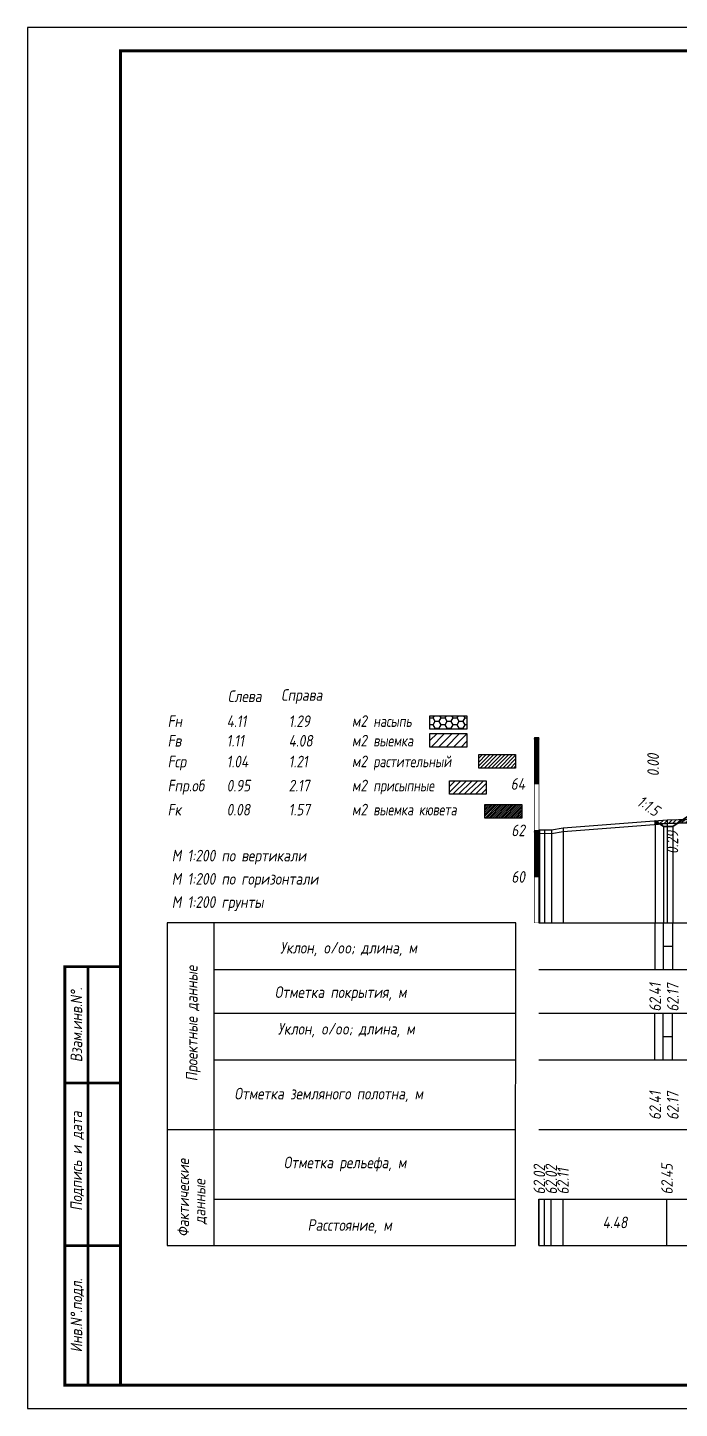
# Model space of a CAD drawing. Extents: x -717 to 1451, y -133302 to 233.
# Drawn here: x -30.1 to 110.2, y -132074.4 to -131777.4 of the extents above; entities that cross this region are included whole.
import ezdxf
from ezdxf.enums import TextEntityAlignment as Align

# ---------------------------------------------------------------- set-up
doc = ezdxf.new("R2010")
doc.units = 0
for name, color, linetype in [('Зарамочное оформление', 7, 'Continuous'), ('Код_510', 7, 'Continuous'), ('Код_514', 1, 'Continuous'), ('Код_516', 1, 'Continuous'), ('Контур_0', 7, 'Continuous'), ('Контур_508', 7, 'Continuous'), ('Контур_512', 7, 'Continuous'), ('Контур_513', 7, 'Continuous'), ('Красный поперечник', 1, 'Continuous'), ('Линейка абсолютных высот', 7, 'Continuous'), ('Объем выемки', 7, 'Continuous'), ('Объем кюветов', 7, 'Continuous'), ('Объем насыпи', 7, 'Continuous'), ('Объем присыпных обочин', 7, 'Continuous'), ('Объем срезки растительного слоя', 7, 'Continuous'), ('Объём_2650', 7, 'Continuous'), ('Объём_2663', 7, 'Continuous'), ('Объём_2664', 7, 'Continuous'), ('Откосы', 7, 'Continuous'), ('Рабочие отметки', 7, 'Continuous'), ('Таблица', 7, 'Continuous'), ('Уклоны проезжей части', 7, 'Continuous'), ('Черный поперечник', 3, 'Continuous')]:
    doc.layers.add(name, color=color, linetype=linetype)
for name, color, linetype, true_color in [('Контур_2570', 7, 'Continuous', 0x80ff00), ('Контур_2736', 4, 'Continuous', 0x00ffff), ('Контур_2741', 4, 'Continuous', 0x00ffff), ('Контур_2742', 4, 'Continuous', 0x00ffff), ('Контур_2743', 4, 'Continuous', 0x00ffff), ('Контур_2744', 7, 'Continuous', 0xa4ffff), ('Контур_2750', 4, 'Continuous', 0x00ffff), ('Контур_2751', 4, 'Continuous', 0x00ffff), ('Контур_2752', 4, 'Continuous', 0x00ffff), ('Контур_707', 4, 'Continuous', 0x00ffff), ('Контур_720', 131, 'Continuous', 0xaaffff), ('Объём_2563', 7, 'Continuous', 0xff8000), ('Объём_2570', 7, 'Continuous', 0x80ff00), ('Объём_2600', 7, 'Continuous', 0x808000), ('Объём_2620', 2, 'Continuous', 0xffff00)]:
    doc.layers.add(name, color=color, linetype=linetype, true_color=true_color)
doc.styles.add('М', font='romand.shx', dxfattribs={"width": 0.8, "oblique": 10, "height": 2.5})
pattern_1 = [(45.000001252, (0, 0), (-0.026516505928, 0.026516504769), []), (135.00000034, (0, 0), (-0.02651650519, -0.026516505506), [])]

# ---------------------------------------------------------------- blocks, each defined once
blk = doc.blocks.new('условные обозначения')
at = {"layer": 'Объём_2563'}
h = blk.add_hatch(dxfattribs=at)
h.set_pattern_fill('ANSI31', color=256, scale=0.3)
h.set_pattern_definition([(45, (-34.5, -100.5), (-0.673519, 0.673519), [])])
h.paths.add_polyline_path([(18.26, 7.53), (27.08, 7.53), (27.08, 4.62), (18.26, 4.62)])
at = {"layer": 'Объём_2570'}
h = blk.add_hatch(dxfattribs=at)
h.set_pattern_fill('ANSI31', color=3, scale=0.2)
h.set_pattern_definition([(45, (-32.9034, -100.5), (-0.4490128, 0.4490128), [])])
h.paths.add_polyline_path([(25.29, 13.16), (34.12, 13.16), (34.12, 10.25), (25.29, 10.25)])
at = {"layer": 'Объём_2600'}
h = blk.add_hatch(dxfattribs=at)
h.set_pattern_fill('ANSI31', color=6, scale=0.4)
h.set_pattern_definition([(45, (-34.5, -100.5), (-0.898026, 0.898026), [])])
h.paths.add_polyline_path([(13.63, 17.67), (22.46, 17.67), (22.46, 14.76), (13.63, 14.76)])
at = {"layer": 'Объём_2620'}
h = blk.add_hatch(dxfattribs=at)
h.set_pattern_fill('ANSI31', color=2, scale=0.1)
h.set_pattern_definition([(45, (-33.755, -100.5), (-0.2245064, 0.2245064), [])])
h.paths.add_polyline_path([(26.75, 2.41), (35.57, 2.41), (35.57, -0.5), (26.75, -0.5)])
at = {"layer": 'Объём_2650'}
h = blk.add_hatch(dxfattribs=at)
h.set_pattern_fill('HONEY', color=5, scale=0.3)
h.set_pattern_definition([(0, (-34.5, -100.5), (1.42875, 0.824889), [0.9525, -1.905]), (120, (-34.5, -100.5), (-1.42875, 0.824889), [0.9525, -1.905]), (60, (-34.5, -100.5), (3e-09, 1.6497784), [-1.905, 0.9525])])
h.paths.add_polyline_path([(13.63, 21.49), (22.46, 21.49), (22.46, 18.58), (13.63, 18.58)])
at = {"layer": 'Объём_2563'}
blk.add_lwpolyline([(18.26, 7.53), (27.08, 7.53), (27.08, 4.62), (18.26, 4.62)], close=True, dxfattribs=at)
at = {"layer": 'Объём_2620', "color": 2}
blk.add_lwpolyline([(26.75, 2.41), (35.57, 2.41), (35.57, -0.5), (26.75, -0.5)], close=True, dxfattribs=at)
at = {"layer": 'Объём_2650', "color": 5}
blk.add_lwpolyline([(13.63, 21.49), (22.46, 21.49), (22.46, 18.58), (13.63, 18.58)], close=True, dxfattribs=at)
at = {"layer": 'Объём_2650', "color": 6}
blk.add_lwpolyline([(13.63, 17.67), (22.46, 17.67), (22.46, 14.76), (13.63, 14.76)], close=True, dxfattribs=at)
at = {"layer": 'Объём_2650', "color": 3}
blk.add_lwpolyline([(25.29, 13.16), (34.12, 13.16), (34.12, 10.25), (25.29, 10.25)], close=True, dxfattribs=at)
at = {"layer": 'Объем насыпи', "color": 1, "style": 'М', "oblique": 10, "width": 0.8}
for s, p in [('насыпь', (0.09, 19.09)), ('выемка', (0.09, 14.89)), ('растительный', (0.09, 10.42)), ('присыпные', (0.09, 5.24)), ('выемка кювета', (0.09, 0.06))]:
    blk.add_text(s, height=2.5, dxfattribs=at).set_placement(p)

msp = doc.modelspace()

# ---------------------------------------------------------------- hatches: boundary and pattern name
at = {"layer": 'Линейка абсолютных высот'}
h = msp.add_hatch(dxfattribs=at)
h.set_pattern_fill('ANSI37', scale=0.3, style=0)
h.set_pattern_definition(pattern_1)
h.paths.add_polyline_path([(80, -131940.097), (80, -131930.097), (79, -131930.097), (79, -131940.097)])
h = msp.add_hatch(dxfattribs=at)
h.set_pattern_fill('ANSI37', scale=0.3, style=0)
h.set_pattern_definition(pattern_1)
h.paths.add_polyline_path([(80, -131960.097), (80, -131950.097), (79, -131950.097), (79, -131960.097)])
at = {"layer": 'Объём_2570'}
h = msp.add_hatch(dxfattribs=at)
h.set_pattern_fill('ANSI31', color=256, scale=0.2)
h.paths.add_polyline_path([(139.527, -131938.049), (123.935, -131944.737), (117.284, -131948.311), (107.603, -131948.587), (105, -131948.788), (105, -131948.038), (107.603, -131947.837), (117.284, -131947.561), (123.935, -131943.987), (139.527, -131937.299)])
h.paths.add_polyline_path([(279.341, -131940.838), (272.209, -131943.357), (268.806, -131944.627), (264.632, -131941.901), (261.357, -131940.442), (257.308, -131940.443), (246.687, -131940.473), (242.106, -131938.142), (239.039, -131936.52), (239.039, -131935.77), (242.106, -131937.392), (246.687, -131939.723), (257.308, -131939.693), (261.357, -131939.692), (264.632, -131941.151), (268.806, -131943.877), (272.209, -131942.607), (279.341, -131940.088)])
at = {"layer": 'Объём_2600'}
h = msp.add_hatch(dxfattribs=at)
h.set_pattern_fill('HONEY', color=5, scale=0.3)
h.paths.add_polyline_path([(139.527, -131938.049), (123.935, -131944.737), (117.284, -131948.311), (109.859, -131948.522), (125.166, -131938.318), (139.527, -131937.887)])
h.paths.add_polyline_path([(268.806, -131944.627), (264.632, -131941.901), (261.357, -131940.442), (257.308, -131940.443), (246.687, -131940.473), (243.075, -131938.635), (261.797, -131939.197), (269.535, -131944.355)])

# ---------------------------------------------------------------- linework, layer by layer
msp.add_lwpolyline([(106.008, -131948.71), (106.793, -131949.233), (108.793, -131949.233), (109.859, -131948.522), (107.603, -131948.587), (106.008, -131948.71)])
at = {"layer": 'Код_510'}
for p, q in [((79.946, -132039.421), (79.946, -132029.421)), ((80.07, -132039.421), (80.07, -132029.421)), ((81.159, -132039.421), (81.159, -132029.421)), ((82.633, -132039.421), (82.633, -132029.421)), ((85.172, -132039.421), (85.172, -132029.421)), ((107.548, -132039.421), (107.548, -132029.421))]:
    msp.add_line(p, q, dxfattribs=at)
at = {"layer": 'Код_514'}
for p, q in [((105, -131980), (105, -131970)), ((106.793, -131980), (106.793, -131970)), ((108.793, -131980), (108.793, -131970)), ((106.793, -131975), (108.793, -131975))]:
    msp.add_line(p, q, dxfattribs=at)
at = {"layer": 'Код_516'}
for p, q in [((104.946, -131999.421), (104.946, -131989.421)), ((106.738, -131999.421), (106.738, -131989.421)), ((108.738, -131999.421), (108.738, -131989.421)), ((106.738, -131994.421), (108.738, -131994.421))]:
    msp.add_line(p, q, dxfattribs=at)
at = {"layer": 'Контур_0', "flags": 128}
for points in [[(132.042, -131933.734), (111.034, -131947.739), (111.034, -131947.739), (111.034, -131947.739), (111.034, -131947.739), (111.034, -131947.739), (111.034, -131947.739), (111.034, -131947.739), (111.034, -131947.739), (111.034, -131947.739), (111.034, -131947.739), (111.034, -131947.739), (111.034, -131947.739), (111.034, -131947.739), (111.034, -131947.739), (108.793, -131949.233)], [(111.034, -131947.739), (108.793, -131949.233), (106.793, -131949.233), (105, -131948.038), (105, -131948.038), (105, -131948.038), (105, -131948.038), (105, -131948.038), (105, -131948.038), (105, -131948.038), (105, -131948.038), (105, -131948.038), (105, -131948.038), (105, -131948.038), (105, -131948.038), (105, -131948.038)]]:
    msp.add_lwpolyline(points, dxfattribs=at)
at = {"layer": 'Контур_2570', "flags": 128}
msp.add_lwpolyline([(80, -131950.732), (80.125, -131950.732), (81.213, -131950.707), (82.687, -131950.75), (85.226, -131950.319), (107.603, -131948.587), (117.284, -131948.311)], dxfattribs=at)
at = {"layer": 'Контур_2736', "flags": 128}
msp.add_lwpolyline([(111.034, -131947.739), (108.793, -131949.233)], dxfattribs=at)
at = {"layer": 'Контур_2741', "flags": 128}
msp.add_lwpolyline([(105, -131948.038), (105, -131948.038)], dxfattribs=at)
at = {"layer": 'Контур_2742', "flags": 128}
msp.add_lwpolyline([(105, -131948.038), (105, -131948.038)], dxfattribs=at)
at = {"layer": 'Контур_2743', "flags": 128}
msp.add_lwpolyline([(105, -131948.038), (105, -131948.038)], dxfattribs=at)
at = {"layer": 'Контур_2744', "flags": 128}
msp.add_lwpolyline([(105, -131948.038), (105, -131948.038)], dxfattribs=at)
msp.add_lwpolyline([(105, -131948.038), (105, -131948.038)], dxfattribs=at)
msp.add_lwpolyline([(105, -131948.038), (105, -131948.038)], dxfattribs=at)
msp.add_lwpolyline([(105, -131948.038), (105, -131948.038)], dxfattribs=at)
msp.add_lwpolyline([(105, -131948.038), (105, -131948.038)], dxfattribs=at)
msp.add_lwpolyline([(105, -131948.038), (105, -131948.038)], dxfattribs=at)
at = {"layer": 'Контур_2750', "flags": 128}
msp.add_lwpolyline([(105, -131948.038), (105, -131948.038)], dxfattribs=at)
at = {"layer": 'Контур_2751', "flags": 128}
msp.add_lwpolyline([(105, -131948.038), (105, -131948.038)], dxfattribs=at)
at = {"layer": 'Контур_2752', "flags": 128}
msp.add_lwpolyline([(105, -131948.038), (105, -131948.038)], dxfattribs=at)
at = {"layer": 'Контур_508', "flags": 128}
msp.add_lwpolyline([(105, -131948.038), (106.793, -131949.233), (108.793, -131949.233), (125.166, -131938.318), (178.837, -131936.708), (261.797, -131939.197), (273.357, -131946.903), (275.357, -131946.903), (285.646, -131940.044)], dxfattribs=at)
at = {"layer": 'Контур_512', "flags": 128}
msp.add_lwpolyline([(105, -131948.038), (106.793, -131949.233), (108.793, -131949.233), (125.166, -131938.318), (178.837, -131936.708), (261.797, -131939.197), (273.357, -131946.903), (275.357, -131946.903), (285.646, -131940.044)], dxfattribs=at)
at = {"layer": 'Контур_513', "flags": 128}
msp.add_lwpolyline([(105, -131948.038), (106.793, -131949.233), (108.793, -131949.233), (125.166, -131938.318), (178.837, -131936.708), (261.797, -131939.197), (273.357, -131946.903), (275.357, -131946.903), (285.646, -131940.044)], dxfattribs=at)
at = {"layer": 'Контур_707', "flags": 128}
msp.add_lwpolyline([(106.793, -131949.233), (105, -131948.038)], dxfattribs=at)
at = {"layer": 'Контур_720', "flags": 128}
msp.add_lwpolyline([(108.793, -131949.233), (106.793, -131949.233)], dxfattribs=at)
at = {"layer": 'Красный поперечник'}
for p, q in [((108.793, -131949.233), (132.042, -131933.734)), ((105, -131948.038), (105, -131970)), ((105, -131948.038), (106.793, -131949.233)), ((106.793, -131949.233), (106.793, -131970)), ((106.793, -131949.233), (108.793, -131949.233)), ((108.793, -131949.233), (108.793, -131970))]:
    msp.add_line(p, q, dxfattribs=at)
at = {"layer": 'Линейка абсолютных высот', "color": 7, "const_width": 0.1, "flags": 128}
for points in [[(80, -131940.097), (80, -131930.097), (79, -131930.097), (79, -131940.097), (80, -131940.097)], [(80, -131950.097), (80, -131940.097), (79, -131940.097), (79, -131950.097), (80, -131950.097)], [(80, -131960.097), (80, -131950.097), (79, -131950.097), (79, -131960.097), (80, -131960.097)], [(80, -131970), (80, -131960.097), (79, -131960.097), (79, -131970), (80, -131970)]]:
    msp.add_lwpolyline(points, dxfattribs=at)
at = {"layer": 'Объём_2570', "flags": 128}
msp.add_lwpolyline([(139.527, -131938.049), (123.935, -131944.737), (117.284, -131948.311), (107.603, -131948.587), (105, -131948.788), (105, -131948.038), (107.603, -131947.837), (117.284, -131947.561), (123.935, -131943.987), (139.527, -131937.299), (139.527, -131938.049), (139.527, -131938.049)], dxfattribs=at)
at = {"layer": 'Объём_2600', "flags": 128}
for points in [[(139.527, -131938.049), (123.935, -131944.737), (117.284, -131948.311), (109.859, -131948.522), (125.166, -131938.318), (139.527, -131937.887), (139.527, -131938.049), (139.527, -131938.049)], [(105, -131948.788), (105, -131948.038), (106.008, -131948.71), (105, -131948.788), (105, -131948.788)]]:
    msp.add_lwpolyline(points, dxfattribs=at)
at = {"layer": 'Объём_2620', "flags": 128}
msp.add_lwpolyline([(106.793, -131949.233), (106.008, -131948.71), (107.603, -131948.587), (109.859, -131948.522), (108.793, -131949.233), (106.793, -131949.233), (106.793, -131949.233)], dxfattribs=at)
at = {"layer": 'Объём_2663', "flags": 128}
for points in [[(106.793, -131949.233), (105, -131948.038)], [(111.034, -131947.739), (108.793, -131949.233)]]:
    msp.add_lwpolyline(points, dxfattribs=at)
at = {"layer": 'Объём_2664', "flags": 128}
msp.add_lwpolyline([(108.793, -131949.233), (106.793, -131949.233)], dxfattribs=at)
at = {"layer": 'Таблица'}
for p, q in [((80, -131970), (310.646, -131970)), ((80, -131980), (310.646, -131980)), ((80, -131989.421), (310.646, -131989.421)), ((79.946, -131999.421), (310.591, -131999.421)), ((79.946, -132014.421), (310.591, -132014.421)), ((79.946, -132029.421), (310.591, -132029.421)), ((79.946, -132039.421), (310.591, -132039.421))]:
    msp.add_line(p, q, dxfattribs=at)
at = {"layer": 'Таблица', "linetype": 'Continuous', "flags": 128}
for points in [[(0, -131970), (-0.054, -132039.421)], [(75, -131970), (0, -131970)], [(10, -131970), (10, -132039.421)], [(74.946, -132039.421), (75, -131970)], [(10, -131980), (75, -131980)], [(10, -131989.421), (75, -131989.421)], [(9.946, -131999.421), (74.946, -131999.421)], [(-0.054, -132014.421), (74.946, -132014.421)], [(9.946, -132029.421), (74.946, -132029.421)], [(-0.054, -132039.421), (74.946, -132039.421)]]:
    msp.add_lwpolyline(points, dxfattribs=at)
at = {"layer": 'Черный поперечник', "color": 7}
for p, q in [((107.603, -131947.837), (107.603, -131970)), ((80, -131949.982), (80, -131970)), ((80.125, -131949.982), (80.125, -131970)), ((81.213, -131949.957), (81.213, -131970)), ((82.687, -131950), (82.687, -131970)), ((85.226, -131949.569), (85.226, -131970))]:
    msp.add_line(p, q, dxfattribs=at)
at = {"layer": 'Черный поперечник', "flags": 128}
msp.add_lwpolyline([(80, -131949.982), (80.125, -131949.982), (81.213, -131949.957), (82.687, -131950), (85.226, -131949.569), (107.603, -131947.837), (117.284, -131947.561)], dxfattribs=at)

# ---------------------------------------------------------------- block references
at = {"layer": 'Объём_2570', "xscale": 0.9}
msp.add_blockref('условные обозначения', (44.274, -131946.934), dxfattribs=at)

# ---------------------------------------------------------------- texts
at = {"style": 'М', "oblique": 10, "width": 0.8}
msp.add_text('М 1:200 грунты', height=2.5, dxfattribs=at).set_placement((0.973, -131966.769))
at = {"layer": 'Код_510', "style": 'М', "oblique": 10, "width": 0.8}
for s, p in [('62.02', (80.07, -132028.421)), ('62.02', (82.633, -132028.421)), ('62.45', (107.548, -132028.421)), ('62.11', (85.172, -132028.421))]:
    msp.add_text(s, height=2.5, rotation=90, dxfattribs=at).set_placement(p, align=Align.MIDDLE_LEFT)
msp.add_text('4.48', height=2.5, dxfattribs=at).set_placement((96.36, -132034.421), align=Align.MIDDLE_CENTER)
at = {"layer": 'Код_514', "style": 'М', "oblique": 10, "width": 0.8}
for s, p in [('62.41', (105, -131989.073)), ('62.17', (108.793, -131989.073))]:
    msp.add_text(s, height=2.5, rotation=90, dxfattribs=at).set_placement(p, align=Align.MIDDLE_LEFT)
at = {"layer": 'Код_516', "style": 'М', "oblique": 10, "width": 0.8}
for s, p in [('62.41', (105, -132012.371)), ('62.17', (108.793, -132012.371))]:
    msp.add_text(s, height=2.5, rotation=90, dxfattribs=at).set_placement(p, align=Align.MIDDLE_LEFT)
at = {"layer": 'Линейка абсолютных высот', "style": 'М', "oblique": 10, "width": 0.8}
for s, p in [('64', (77, -131940.097)), ('62', (77, -131950.097)), ('60', (77, -131960.097))]:
    msp.add_text(s, height=2.5, dxfattribs=at).set_placement(p, align=Align.MIDDLE_RIGHT)
at = {"layer": 'Объем выемки', "style": 'М', "oblique": 10, "width": 0.8}
for s, p in [('Fв', (0.085, -131932.073)), ('1.11', (12.785, -131932.073)), ('4.08', (26.126, -131932.073)), ('м2', (39.731, -131932.039))]:
    msp.add_text(s, height=2.5, dxfattribs=at).set_placement(p)
at = {"layer": 'Объем кюветов', "style": 'М', "oblique": 10, "width": 0.8}
for s, p in [('Fк', (0.085, -131946.898)), ('0.08', (12.785, -131946.898)), ('1.57', (26.126, -131946.898)), ('м2', (39.731, -131946.864))]:
    msp.add_text(s, height=2.5, dxfattribs=at).set_placement(p)
at = {"layer": 'Объем насыпи', "style": 'М', "oblique": 10, "width": 0.8}
for s, p in [('Слева', (13.029, -131922.487)), ('Справа', (24.522, -131922.22)), ('Fн', (0.085, -131927.868)), ('4.11', (12.785, -131927.868)), ('1.29', (26.126, -131927.868)), ('м2', (39.731, -131927.834))]:
    msp.add_text(s, height=2.5, dxfattribs=at).set_placement(p)
at = {"layer": 'Объем присыпных обочин', "style": 'М', "oblique": 10, "width": 0.8}
for s, p in [('Fпр.об', (0.085, -131941.719)), ('0.95', (12.785, -131941.719)), ('2.17', (26.126, -131941.719)), ('м2', (39.731, -131941.686))]:
    msp.add_text(s, height=2.5, dxfattribs=at).set_placement(p)
at = {"layer": 'Объем срезки растительного слоя', "style": 'М', "oblique": 10, "width": 0.8}
for s, p in [('Fср', (0.085, -131936.54)), ('1.04', (12.785, -131936.54)), ('1.21', (26.126, -131936.54)), ('м2', (39.731, -131936.507))]:
    msp.add_text(s, height=2.5, dxfattribs=at).set_placement(p)
at = {"layer": 'Откосы', "color": 1, "style": 'М', "oblique": 10, "width": 0.8}
msp.add_text('1:1.5', height=2.5, rotation=326.30994, dxfattribs=at).set_placement((102.485, -131946.521), align=Align.BOTTOM_CENTER)
at = {"layer": 'Рабочие отметки', "color": 1, "style": 'М', "oblique": 10, "width": 0.8}
msp.add_text('0.00', height=2.5, rotation=90, dxfattribs=at).set_placement((104.568, -131938.469), align=Align.MIDDLE_LEFT)
msp.add_text('0.29', height=2.5, rotation=90, dxfattribs=at).set_placement((108.715, -131950.164), align=Align.MIDDLE_RIGHT)
at = {"layer": 'Таблица', "style": 'М', "oblique": 10, "width": 0.8}
for s, p in [('М 1:200 по вертикали', (0.973, -131956.769)), ('М 1:200 по горизонтали', (0.973, -131961.769)), ('Уклон, o/oo; длина, м', (24.315, -131976.584)), ('Отметка покрытия, м', (23.148, -131986.139)), ('Уклон, o/oo; длина, м', (23.824, -131994.017)), ('Отметка земляного полотна, м', (14.462, -132007.965)), ('Отметка рельефа, м', (25.077, -132022.777)), ('Расстояние, м', (30.202, -132036.23))]:
    msp.add_text(s, height=2.5, dxfattribs=at).set_placement(p)
for s, p in [('Проектные данные ', (6.519, -132004.066)), ('Фактические ', (4.698, -132037.52)), ('данные', (8.204, -132034.815))]:
    msp.add_text(s, height=2.5, rotation=90, dxfattribs=at).set_placement(p)
at = {"layer": 'Уклоны проезжей части', "color": 1, "style": 'М', "oblique": 10, "width": 0.8}
msp.add_text('1:1.5', height=2.5, rotation=326.30994, dxfattribs=at).set_placement((102.485, -131946.521), align=Align.BOTTOM_CENTER)

# ---------------------------------------------------------------- wipeouts: each hides what was drawn before it
msp.add_wipeout([(-10.054, -131979.421), (-22.054, -131979.421), (-22.054, -132069.421), (-10.054, -132069.421)]).dxf.layer = 'Зарамочное оформление'

# ---------------------------------------------------------------- next in the draw order: linework, layer by layer
at = {"flags": 128}
msp.add_lwpolyline([(-30.054, -132074.421), (389.946, -132074.421), (389.946, -131777.421), (-30.054, -131777.421)], close=True, dxfattribs=at)
at = {"const_width": 0.6, "flags": 128}
msp.add_lwpolyline([(-10.054, -132069.421), (384.946, -132069.421), (384.946, -131782.421), (-10.054, -131782.421)], close=True, dxfattribs=at)
at = {"layer": 'Зарамочное оформление', "linetype": 'Continuous', "lineweight": -3, "const_width": 0.6, "flags": 128}
for points in [[(-10.054, -132069.421), (-22.054, -132069.421), (-22.054, -131979.421), (-10.054, -131979.421)], [(-17.054, -132069.421), (-17.054, -131979.421)], [(-22.054, -132004.421), (-10.054, -132004.421)], [(-22.054, -132039.421), (-10.054, -132039.421)]]:
    msp.add_lwpolyline(points, dxfattribs=at)

# ---------------------------------------------------------------- next in the draw order: texts
at = {"layer": 'Зарамочное оформление', "lineweight": 15, "style": 'М', "oblique": 10, "width": 0.8}
for s, p in [('Взам.инв.N%%d.', (-19.554, -131991.921)), ('Подпись и дата', (-19.572, -132021.227)), ('Инв.N%%d.подл.', (-19.554, -132054.421))]:
    msp.add_text(s, height=2.5, rotation=90, dxfattribs=at).set_placement(p, align=Align.MIDDLE_CENTER)

doc.saveas('drawing.dxf')
